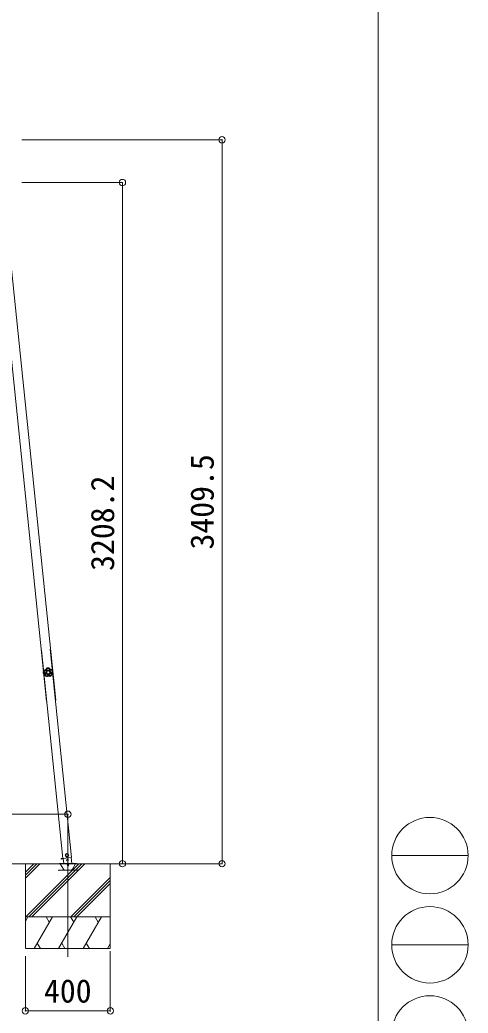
# Model space of a CAD drawing. Units: millimetres at full size. Extents: x -21204 to 8479, y -5853 to 7886.
# Drawn here: x 6368 to 8479, y -1825 to 2854 of the extents above; entities that cross this region are included whole.
import ezdxf
from ezdxf.enums import TextEntityAlignment as Align

# ---------------------------------------------------------------- set-up
doc = ezdxf.new("R2010")
doc.units = ezdxf.units.MM
doc.header["$LTSCALE"] = 30
doc.header["$PDMODE"] = 32
doc.header["$PDSIZE"] = 30
for name, color, linetype, lineweight in [('0-0_0', 7, 'Continuous', 9), ('0-A_寸法', 6, 'Continuous', 9), ('1-0_FRAME', 7, 'Continuous', 9), ('1-1_GLASS', 4, 'Continuous', 9), ('1-2_GLASS_SEAL', 7, 'Continuous', 9), ('1-8', 2, 'Continuous', 9), ('1-A', 6, 'Continuous', 9), ('F-0_240', 7, 'Continuous', 9)]:
    doc.layers.add(name, color=color, linetype=linetype, lineweight=lineweight)
doc.styles.add('ＭＳ ゴシック', font='')
doc.styles.get('ＭＳ ゴシック').set_extended_font_data('MS Gothic')

msp = doc.modelspace()

# ---------------------------------------------------------------- linework, layer by layer
at = {"layer": '0-0_0', "color": 6}
for p, q in [((7319.75, -1120.82), (7319.75, 2288.68)), ((6850.73, 2087.38), (6850.73, -1120.82))]:
    msp.add_line(p, q, dxfattribs=at)
at = {"layer": '0-0_0'}
msp.add_line((3821.75, -1120.81), (6743.57, -1120.81), dxfattribs=at)
at = {"layer": '0-A_寸法'}
for p, q in [((7319.75, 2288.68), (6377.82, 2288.68)), ((6850.73, 2087.38), (6377.82, 2087.38)), ((6850.73, -1120.82), (6377.82, -1120.82)), ((7319.75, -1120.82), (6850.73, -1120.82))]:
    msp.add_line(p, q, dxfattribs=at)
for p in [(7319.75, 2288.68), (6850.73, 2087.38), (6850.73, -1120.82), (7319.75, -1120.82)]:
    msp.add_point(p, dxfattribs=at)
at = {"layer": '1-0_FRAME'}
for p, q in [((6393.66, -1160.89), (6433.73, -1120.82)), ((6393.66, -1189.18), (6462.02, -1120.82)), ((6393.66, -1175.03), (6447.88, -1120.82)), ((6393.66, -1120.82), (6393.66, -1520.82)), ((6395.86, -1370.82), (6645.87, -1120.82)), ((6410.01, -1370.82), (6660.01, -1120.82)), ((6424.15, -1370.82), (6674.15, -1120.82)), ((6793.66, -1120.82), (6793.66, -1520.82)), ((6608, -1370.82), (6793.66, -1185.16)), ((6622.14, -1370.82), (6793.66, -1199.3)), ((6636.28, -1370.82), (6793.66, -1213.44)), ((6393.66, -1391.41), (6405.55, -1370.81)), ((6395.8, -1370.82), (6793.66, -1370.82)), ((6434.42, -1520.81), (6521.02, -1370.82)), ((6506.02, -1396.8), (6491.02, -1370.82)), ((6549.89, -1520.82), (6636.49, -1370.82)), ((6621.49, -1396.8), (6606.49, -1370.82)), ((6665.36, -1520.81), (6751.96, -1370.82)), ((6736.96, -1396.8), (6721.96, -1370.81)), ((6449.42, -1494.84), (6464.41, -1520.81)), ((6564.89, -1494.83), (6579.89, -1520.82)), ((6680.36, -1494.83), (6695.36, -1520.81)), ((6395.8, -1520.82), (6788.39, -1520.82)), ((6401.07, -1520.82), (6793.66, -1520.82)), ((6780.83, -1520.81), (6793.66, -1498.6))]:
    msp.add_line(p, q, dxfattribs=at)
at = {"layer": '1-1_GLASS'}
for p, q in [((6289.26, 2062.26), (6536.79, -350.03)), ((6245.48, 2057.76), (6493.02, -354.52)), ((6570.59, -1095.76), (6469.96, -115.04)), ((6611.38, -1091.58), (6510.74, -110.85))]:
    msp.add_line(p, q, dxfattribs=at)
at = {"layer": '1-2_GLASS_SEAL'}
for p, q in [((6478.01, -215.23), (6478.72, -215.16)), ((6478.01, -215.23), (6478.67, -221.7)), ((6479.34, -228.16), (6478.67, -221.7)), ((6478.72, -215.16), (6480.05, -228.09)), ((6479.34, -228.16), (6480.05, -228.09)), ((6480.29, -220.18), (6480.65, -220.05)), ((6480.29, -220.18), (6480.51, -220.58)), ((6480.29, -220.18), (6480.51, -220.58)), ((6480.87, -220.46), (6480.51, -220.58)), ((6480.65, -220.05), (6480.88, -220.45)), ((6480.65, -220.05), (6480.87, -220.46)), ((6483.19, -209.11), (6482.81, -209.36)), ((6483.19, -209.11), (6482.81, -209.36)), ((6483.08, -209.64), (6482.81, -209.36)), ((6483.46, -209.38), (6483.08, -209.64)), ((6483.46, -209.38), (6483.08, -209.64)), ((6483.19, -209.11), (6483.46, -209.38)), ((6485.91, -233.4), (6486.26, -233.23)), ((6485.91, -233.4), (6486.04, -233.84)), ((6485.91, -233.4), (6486.04, -233.84)), ((6486.39, -233.67), (6486.04, -233.84)), ((6486.26, -233.23), (6486.39, -233.67)), ((6486.26, -233.23), (6486.39, -233.67)), ((6494.02, -199.67), (6493.71, -200.01)), ((6494.02, -199.67), (6493.71, -200.01)), ((6493.94, -200.31), (6493.71, -200.01)), ((6494.26, -199.98), (6493.94, -200.31)), ((6494.26, -199.98), (6493.94, -200.31)), ((6494.02, -199.67), (6494.26, -199.98)), ((6504.91, -199.07), (6505.09, -198.73)), ((6505.27, -199.35), (6504.91, -199.07)), ((6505.27, -199.35), (6504.91, -199.07)), ((6505.45, -199.01), (6505.09, -198.73)), ((6505.45, -199.01), (6505.09, -198.73)), ((6505.45, -199.01), (6505.27, -199.35)), ((6517.14, -206.52), (6517.36, -206.2)), ((6517.55, -206.71), (6517.14, -206.52)), ((6517.55, -206.71), (6517.14, -206.52)), ((6517.77, -206.39), (6517.36, -206.2)), ((6517.77, -206.39), (6517.36, -206.2)), ((6517.77, -206.39), (6517.55, -206.71)), ((6518.35, -230.95), (6518.4, -230.5)), ((6518.35, -230.95), (6518.4, -230.5)), ((6518.72, -231.06), (6518.35, -230.95)), ((6518.4, -230.5), (6518.77, -230.61)), ((6518.72, -231.06), (6518.77, -230.61)), ((6518.72, -231.06), (6518.77, -230.61)), ((6521.55, -217), (6521.71, -216.56)), ((6521.56, -217), (6521.71, -216.56)), ((6521.94, -217.06), (6521.56, -217)), ((6521.71, -216.56), (6522.09, -216.63)), ((6521.94, -217.06), (6522.09, -216.63)), ((6521.94, -217.06), (6522.09, -216.63)), ((6495.54, -239.2), (6495.99, -239.11)), ((6495.54, -239.2), (6495.99, -239.11)), ((6495.55, -239.58), (6495.54, -239.2)), ((6495.55, -239.58), (6496, -239.49)), ((6495.55, -239.59), (6496, -239.49)), ((6495.99, -239.11), (6496, -239.49)), ((6509.8, -237.93), (6510.26, -237.94)), ((6509.86, -238.32), (6509.8, -237.93)), ((6509.8, -237.93), (6510.26, -237.95)), ((6509.86, -238.32), (6510.32, -238.33)), ((6509.86, -238.32), (6510.32, -238.33)), ((6510.26, -237.95), (6510.32, -238.33)), ((6634.19, -1119.21), (6554.2, -1120.41)), ((6554.2, -1120.41), (6634.19, -1119.21)), ((6554.22, -1121.41), (6554.2, -1120.41)), ((6554.22, -1121.41), (6634.21, -1120.21)), ((6573.3, -1147.13), (6558.2, -1121.85)), ((6562.17, -1096.94), (6572.02, -1095.93)), ((6562.17, -1096.94), (6562.38, -1098.93)), ((6572.22, -1097.92), (6562.38, -1098.93)), ((6570.6, -1095.78), (6611.38, -1091.59)), ((6571.99, -1095.63), (6574.5, -1120.1)), ((6612.84, -1119.53), (6609.99, -1091.73)), ((6630.25, -1120.77), (6615.91, -1146.49)), ((6634.21, -1120.21), (6634.19, -1119.21)), ((6634.19, -1119.21), (6634.21, -1120.21))]:
    msp.add_line(p, q, dxfattribs=at)
for points in [[(6482.81, -209.36), (6481.64, -211.92), (6480.82, -214.6), (6480.37, -217.37), (6480.28, -220.18)], [(6482.81, -209.36), (6481.64, -211.92), (6480.82, -214.6), (6480.37, -217.37), (6480.29, -220.18)], [(6480.51, -220.58), (6481.06, -220.97), (6481.59, -221.38), (6482.03, -221.77), (6482.28, -221.99), (6482.52, -222.23), (6482.75, -222.47), (6482.98, -222.72), (6483.2, -222.98), (6483.86, -223.84), (6484.57, -224.96), (6485.15, -226.17), (6485.61, -227.43), (6485.92, -228.72), (6486.08, -229.8), (6486.1, -230.13), (6486.12, -230.47), (6486.14, -230.81), (6486.14, -231.14), (6486.13, -231.48), (6486.1, -232.07), (6486.02, -232.73), (6485.91, -233.4)], [(6483.08, -209.64), (6481.96, -212.11), (6481.18, -214.69), (6480.74, -217.35), (6480.65, -220.05)], [(6480.65, -220.05), (6480.69, -220.04), (6480.78, -220), (6480.91, -219.94), (6481.08, -219.87), (6481.29, -219.78), (6481.52, -219.69), (6481.78, -219.58), (6482.06, -219.47), (6482.35, -219.36), (6482.64, -219.25)], [(6486.26, -233.23), (6486.37, -232.57), (6486.44, -231.91), (6486.47, -231.32), (6486.48, -230.99), (6486.48, -230.66), (6486.47, -230.33), (6486.45, -230), (6486.42, -229.67), (6486.35, -229.13), (6486.24, -228.48), (6486.1, -227.84), (6486.01, -227.49), (6485.91, -227.17), (6485.81, -226.86), (6485.7, -226.54), (6485.58, -226.23), (6485.32, -225.62), (6484.7, -224.46), (6483.97, -223.37), (6483.36, -222.62), (6482.91, -222.14), (6482.44, -221.68), (6481.94, -221.24), (6481.42, -220.84), (6480.87, -220.46)], [(6480.88, -220.45), (6480.91, -220.43), (6480.99, -220.37), (6481.1, -220.29), (6481.25, -220.18), (6481.44, -220.06), (6481.64, -219.91), (6481.87, -219.76), (6482.12, -219.59), (6482.38, -219.42), (6482.64, -219.25), (6483.19, -219.68), (6483.72, -220.14), (6484.17, -220.56), (6484.41, -220.81), (6484.65, -221.06), (6484.88, -221.32), (6485.11, -221.59), (6485.33, -221.86), (6485.95, -222.7), (6486.67, -223.87), (6487.28, -225.11), (6487.46, -225.54), (6487.58, -225.87), (6487.7, -226.19), (6487.81, -226.52), (6487.91, -226.86), (6488.03, -227.3), (6488.18, -227.97), (6488.31, -228.65), (6488.4, -229.33), (6488.45, -230.02), (6488.48, -230.71), (6488.47, -231.41), (6488.43, -232.11), (6488.36, -232.8)], [(6483.08, -209.64), (6483.09, -209.65), (6483.11, -209.67), (6483.13, -209.7), (6483.16, -209.74), (6483.2, -209.78), (6483.24, -209.83), (6483.29, -209.89), (6483.35, -209.95), (6483.41, -210.02), (6483.47, -210.1), (6483.56, -210.19), (6483.71, -210.37), (6483.88, -210.56), (6484.03, -210.72), (6484.12, -210.82), (6484.22, -210.93), (6484.31, -211.03), (6484.41, -211.14), (6484.51, -211.24), (6483.13, -215.14), (6482.64, -219.25)], [(6493.71, -200.01), (6493.51, -200.65), (6493.28, -201.28), (6493.06, -201.82), (6492.91, -202.12), (6492.76, -202.42), (6492.6, -202.72), (6492.44, -203.01), (6492.26, -203.3), (6491.65, -204.2), (6490.8, -205.22), (6489.83, -206.15), (6488.77, -206.97), (6487.64, -207.67), (6486.66, -208.15), (6486.35, -208.28), (6486.04, -208.4), (6485.72, -208.52), (6485.4, -208.62), (6485.08, -208.72), (6484.51, -208.87), (6483.86, -209), (6483.19, -209.11)], [(6483.46, -209.38), (6484.12, -209.28), (6484.77, -209.14), (6485.34, -208.99), (6485.66, -208.9), (6485.97, -208.79), (6486.28, -208.68), (6486.59, -208.56), (6486.89, -208.43), (6487.39, -208.2), (6487.97, -207.9), (6488.54, -207.57), (6488.84, -207.37), (6489.11, -207.18), (6489.38, -206.99), (6489.64, -206.78), (6489.9, -206.57), (6490.4, -206.14), (6491.32, -205.19), (6492.13, -204.15), (6492.65, -203.35), (6492.97, -202.77), (6493.26, -202.18), (6493.52, -201.57), (6493.75, -200.95), (6493.94, -200.31)], [(6483.46, -209.38), (6483.47, -209.4), (6483.48, -209.42), (6483.49, -209.45), (6483.52, -209.49), (6483.54, -209.54), (6483.57, -209.6), (6483.61, -209.66), (6483.65, -209.74), (6483.69, -209.82), (6483.74, -209.91), (6483.8, -210.02), (6483.92, -210.22), (6484.04, -210.45), (6484.15, -210.63), (6484.22, -210.75), (6484.29, -210.87), (6484.36, -210.99), (6484.44, -211.12), (6484.51, -211.24)], [(6493.94, -200.31), (6493.98, -200.34), (6494.06, -200.4), (6494.17, -200.48), (6494.32, -200.59), (6494.5, -200.72), (6494.7, -200.88), (6494.92, -201.05), (6495.15, -201.23), (6495.39, -201.42), (6495.63, -201.62), (6495.39, -202.28), (6495.12, -202.92), (6494.86, -203.48), (6494.7, -203.79), (6494.53, -204.09), (6494.36, -204.39), (6494.17, -204.69), (6493.99, -204.98), (6493.38, -205.83), (6492.49, -206.88), (6491.49, -207.84), (6491.14, -208.15), (6490.87, -208.37), (6490.59, -208.58), (6490.31, -208.78), (6490.03, -208.98), (6489.64, -209.23), (6489.05, -209.59), (6488.45, -209.91), (6487.83, -210.21), (6487.19, -210.48), (6486.54, -210.72), (6485.87, -210.92), (6485.2, -211.1), (6484.51, -211.24)], [(6486.04, -233.84), (6488.11, -235.75), (6490.41, -237.35), (6492.9, -238.64), (6495.55, -239.59)], [(6486.04, -233.84), (6488.11, -235.75), (6490.41, -237.35), (6492.9, -238.64), (6495.55, -239.58)], [(6486.26, -233.23), (6486.3, -233.22), (6486.4, -233.2), (6486.54, -233.18), (6486.72, -233.15), (6486.94, -233.11), (6487.18, -233.06), (6487.45, -233), (6487.75, -232.94), (6488.05, -232.87), (6488.36, -232.8)], [(6486.39, -233.67), (6486.43, -233.65), (6486.52, -233.61), (6486.65, -233.56), (6486.82, -233.49), (6487.03, -233.4), (6487.26, -233.3), (6487.52, -233.19), (6487.79, -233.07), (6488.07, -232.94), (6488.36, -232.8)], [(6486.39, -233.67), (6488.39, -235.49), (6490.6, -237.04), (6493, -238.28), (6495.54, -239.2)], [(6488.36, -232.8), (6491.64, -235.32), (6495.39, -237.05)], [(6512.03, -218.46), (6511.88, -217.37), (6511.62, -216.31), (6511.27, -215.31), (6510.83, -214.35), (6510.29, -213.45), (6509.68, -212.61), (6508.99, -211.83), (6508.23, -211.13), (6507.41, -210.5), (6506.53, -209.95), (6505.59, -209.48), (6504.61, -209.11), (6503.6, -208.83), (6502.54, -208.66), (6501.46, -208.58), (6500.36, -208.62), (6499.26, -208.77), (6498.21, -209.02), (6497.2, -209.38), (6496.24, -209.82), (6495.34, -210.36), (6494.5, -210.97), (6493.72, -211.66), (6493.02, -212.42), (6492.39, -213.24), (6491.84, -214.12), (6491.38, -215.05), (6491, -216.03), (6490.72, -217.05), (6490.55, -218.11), (6490.48, -219.19), (6490.51, -220.29), (6490.66, -221.39), (6490.92, -222.44), (6491.27, -223.45), (6491.71, -224.41), (6492.25, -225.31), (6492.86, -226.15), (6493.55, -226.93)], [(6493.55, -226.93), (6494.31, -227.63), (6495.13, -228.26), (6496.01, -228.81), (6496.95, -229.27), (6497.93, -229.65), (6498.94, -229.92), (6500, -230.1), (6501.08, -230.17), (6502.18, -230.14), (6503.28, -229.99), (6504.33, -229.73), (6505.34, -229.38), (6506.3, -228.93), (6507.2, -228.4), (6508.04, -227.79), (6508.82, -227.1), (6509.52, -226.34), (6510.15, -225.52), (6510.7, -224.63), (6511.17, -223.7), (6511.54, -222.72), (6511.82, -221.7), (6511.99, -220.65), (6512.07, -219.57), (6512.03, -218.46)], [(6505.09, -198.73), (6502.29, -198.4), (6499.49, -198.45), (6496.72, -198.88), (6494.02, -199.67)], [(6505.09, -198.73), (6502.29, -198.4), (6499.49, -198.45), (6496.72, -198.88), (6494.02, -199.67)], [(6504.91, -199.07), (6502.22, -198.77), (6499.52, -198.82), (6496.86, -199.23), (6494.26, -199.98)], [(6494.26, -199.98), (6494.29, -200.01), (6494.35, -200.08), (6494.44, -200.19), (6494.57, -200.33), (6494.71, -200.5), (6494.87, -200.69), (6495.05, -200.91), (6495.24, -201.14), (6495.44, -201.38), (6495.63, -201.62)], [(6503.83, -200.93), (6499.69, -200.82), (6495.63, -201.62)], [(6504.91, -199.07), (6504.89, -199.11), (6504.83, -199.19), (6504.76, -199.31), (6504.66, -199.47), (6504.55, -199.66), (6504.42, -199.88), (6504.28, -200.12), (6504.13, -200.38), (6503.98, -200.65), (6503.83, -200.93)], [(6505.27, -199.35), (6505.24, -199.38), (6505.18, -199.45), (6505.08, -199.55), (6504.95, -199.69), (6504.8, -199.85), (6504.63, -200.03), (6504.44, -200.24), (6504.24, -200.46), (6504.04, -200.69), (6503.83, -200.93)], [(6517.14, -206.52), (6517.12, -206.56), (6517.09, -206.65), (6517.05, -206.79), (6516.99, -206.96), (6516.92, -207.17), (6516.83, -207.41), (6516.74, -207.67), (6516.64, -207.95), (6516.53, -208.24), (6516.41, -208.53), (6515.71, -208.51), (6515.01, -208.45), (6514.31, -208.35), (6513.62, -208.22), (6512.93, -208.06), (6511.93, -207.76), (6510.64, -207.25), (6509.4, -206.62), (6508.87, -206.31), (6508.57, -206.11), (6508.28, -205.92), (6508, -205.71), (6507.72, -205.5), (6507.38, -205.23), (6506.85, -204.77), (6506.34, -204.29), (6505.86, -203.79), (6505.4, -203.26), (6504.97, -202.71), (6504.56, -202.13), (6504.18, -201.54), (6503.83, -200.93)], [(6505.27, -199.35), (6505.57, -199.94), (6505.9, -200.52), (6506.26, -201.08), (6506.65, -201.61), (6507.07, -202.13), (6507.51, -202.62), (6507.97, -203.09), (6508.46, -203.53), (6508.8, -203.81), (6509.06, -204.01), (6509.33, -204.2), (6509.6, -204.39), (6509.88, -204.57), (6510.26, -204.8), (6511.42, -205.41), (6512.64, -205.89), (6513.59, -206.16), (6513.92, -206.24), (6514.24, -206.31), (6514.57, -206.36), (6514.9, -206.41), (6515.23, -206.45), (6515.81, -206.51), (6516.47, -206.53), (6517.14, -206.52)], [(6517.36, -206.2), (6516.68, -206.21), (6516.01, -206.19), (6515.43, -206.14), (6515.1, -206.1), (6514.77, -206.05), (6514.43, -205.99), (6514.1, -205.92), (6513.78, -205.84), (6512.74, -205.54), (6511.5, -205.04), (6510.32, -204.41), (6509.21, -203.66), (6508.19, -202.8), (6507.44, -202.02), (6507.22, -201.76), (6507, -201.5), (6506.8, -201.24), (6506.6, -200.97), (6506.41, -200.69), (6506.09, -200.19), (6505.76, -199.61), (6505.45, -199.01)], [(6510.05, -235.81), (6513.46, -233.47), (6516.27, -230.43)], [(6510.26, -237.94), (6512.62, -236.61), (6514.77, -234.98), (6516.69, -233.09), (6518.35, -230.95)], [(6510.32, -238.33), (6512.77, -236.95), (6515.01, -235.26), (6517, -233.29), (6518.72, -231.06)], [(6510.32, -238.33), (6512.77, -236.95), (6515.01, -235.26), (6517, -233.29), (6518.72, -231.06)], [(6518.4, -230.5), (6518.36, -230.5), (6518.26, -230.5), (6518.12, -230.49), (6517.94, -230.49), (6517.71, -230.49), (6517.46, -230.48), (6517.19, -230.47), (6516.89, -230.46), (6516.58, -230.45), (6516.27, -230.43), (6516.07, -229.75), (6515.91, -229.07), (6515.79, -228.37), (6515.69, -227.68), (6515.64, -226.97), (6515.61, -225.93), (6515.7, -224.54), (6515.91, -223.17), (6516.05, -222.57), (6516.14, -222.23), (6516.24, -221.89), (6516.35, -221.55), (6516.46, -221.22), (6516.61, -220.81), (6516.88, -220.17), (6517.18, -219.54), (6517.52, -218.93), (6517.88, -218.33), (6518.27, -217.74), (6518.69, -217.18), (6519.13, -216.63), (6519.61, -216.11)], [(6518.35, -230.95), (6518.3, -230.94), (6518.21, -230.92), (6518.07, -230.89), (6517.89, -230.85), (6517.67, -230.8), (6517.43, -230.74), (6517.16, -230.67), (6516.87, -230.59), (6516.57, -230.51), (6516.27, -230.43)], [(6517.55, -206.71), (6517.53, -206.75), (6517.48, -206.83), (6517.41, -206.96), (6517.31, -207.12), (6517.2, -207.31), (6517.06, -207.52), (6516.92, -207.76), (6516.76, -208.01), (6516.59, -208.27), (6516.41, -208.53)], [(6519.61, -216.11), (6518.43, -212.14), (6516.41, -208.53)], [(6521.71, -216.56), (6521.16, -213.91), (6520.28, -211.36), (6519.07, -208.95), (6517.55, -206.71)], [(6521.56, -217), (6521.08, -217.47), (6520.64, -217.96), (6520.22, -218.47), (6519.83, -219.01), (6519.47, -219.56), (6519.14, -220.14), (6518.84, -220.72), (6518.57, -221.32), (6518.41, -221.73), (6518.3, -222.04), (6518.19, -222.35), (6518.1, -222.67), (6518.01, -222.99), (6517.91, -223.42), (6517.69, -224.72), (6517.61, -226.03), (6517.65, -227.02), (6517.67, -227.35), (6517.71, -227.68), (6517.76, -228.01), (6517.81, -228.33), (6517.87, -228.66), (6518.01, -229.23), (6518.19, -229.87), (6518.4, -230.5)], [(6522.09, -216.63), (6521.54, -213.87), (6520.62, -211.22), (6519.36, -208.72), (6517.77, -206.39)], [(6522.09, -216.63), (6521.53, -213.87), (6520.62, -211.22), (6519.36, -208.72), (6517.77, -206.39)], [(6518.77, -230.61), (6518.55, -229.97), (6518.37, -229.33), (6518.24, -228.75), (6518.17, -228.43), (6518.12, -228.09), (6518.07, -227.76), (6518.03, -227.43), (6518.01, -227.09), (6517.98, -226.01), (6518.07, -224.68), (6518.3, -223.36), (6518.68, -222.07), (6519.18, -220.84), (6519.69, -219.88), (6519.86, -219.59), (6520.04, -219.31), (6520.23, -219.03), (6520.43, -218.76), (6520.63, -218.49), (6521, -218.03), (6521.46, -217.54), (6521.94, -217.06)], [(6521.71, -216.56), (6521.66, -216.55), (6521.57, -216.53), (6521.43, -216.5), (6521.25, -216.45), (6521.03, -216.4), (6520.79, -216.35), (6520.52, -216.29), (6520.22, -216.23), (6519.92, -216.17), (6519.61, -216.11)], [(6521.55, -217), (6521.51, -216.98), (6521.43, -216.94), (6521.3, -216.87), (6521.14, -216.79), (6520.93, -216.7), (6520.71, -216.59), (6520.45, -216.48), (6520.18, -216.36), (6519.9, -216.23), (6519.61, -216.11)], [(6495.99, -239.11), (6495.98, -239.07), (6495.95, -238.98), (6495.91, -238.84), (6495.85, -238.66), (6495.79, -238.45), (6495.71, -238.21), (6495.64, -237.94), (6495.56, -237.66), (6495.47, -237.36), (6495.39, -237.05), (6495.98, -236.66), (6496.58, -236.3), (6497.2, -235.96), (6497.84, -235.66), (6498.49, -235.39), (6499.47, -235.04), (6500.82, -234.69), (6502.19, -234.48), (6502.81, -234.42), (6503.16, -234.4), (6503.51, -234.39), (6503.86, -234.39), (6504.21, -234.4), (6504.65, -234.42), (6505.34, -234.47), (6506.03, -234.56), (6506.72, -234.69), (6507.4, -234.85), (6508.08, -235.04), (6508.75, -235.26), (6509.4, -235.52), (6510.05, -235.81)], [(6495.54, -239.2), (6495.54, -239.15), (6495.53, -239.06), (6495.52, -238.91), (6495.5, -238.73), (6495.48, -238.51), (6495.46, -238.25), (6495.44, -237.98), (6495.42, -237.68), (6495.41, -237.37), (6495.39, -237.05)], [(6509.8, -237.93), (6509.21, -237.63), (6508.61, -237.36), (6507.99, -237.12), (6507.36, -236.91), (6506.72, -236.74), (6506.07, -236.6), (6505.42, -236.5), (6504.77, -236.43), (6504.33, -236.4), (6504, -236.39), (6503.67, -236.39), (6503.34, -236.4), (6503.01, -236.42), (6502.57, -236.45), (6501.27, -236.65), (6500, -236.98), (6499.07, -237.31), (6498.76, -237.44), (6498.46, -237.58), (6498.16, -237.72), (6497.86, -237.88), (6497.58, -238.04), (6497.07, -238.34), (6496.52, -238.71), (6495.99, -239.11)], [(6496, -239.49), (6496.54, -239.09), (6497.09, -238.72), (6497.6, -238.41), (6497.89, -238.25), (6498.19, -238.1), (6498.49, -237.95), (6498.8, -237.81), (6499.11, -237.68), (6500.13, -237.31), (6501.42, -236.99), (6502.75, -236.81), (6504.09, -236.76), (6505.42, -236.86), (6506.49, -237.05), (6506.81, -237.13), (6507.14, -237.21), (6507.46, -237.3), (6507.78, -237.41), (6508.1, -237.52), (6508.65, -237.73), (6509.26, -238.01), (6509.86, -238.32)], [(6509.8, -237.93), (6509.81, -237.89), (6509.82, -237.8), (6509.84, -237.65), (6509.87, -237.47), (6509.9, -237.25), (6509.93, -237), (6509.96, -236.73), (6509.99, -236.43), (6510.02, -236.12), (6510.05, -235.81)], [(6510.26, -237.94), (6510.26, -237.9), (6510.25, -237.81), (6510.24, -237.66), (6510.23, -237.48), (6510.21, -237.25), (6510.18, -237), (6510.15, -236.73), (6510.12, -236.43), (6510.09, -236.12), (6510.05, -235.81)], [(6634.21, -1120.21), (6554.22, -1121.41), (6554.2, -1120.41)]]:
    msp.add_lwpolyline(points, dxfattribs=at)
for points in [[(6508.75, -218.74), (6508.47, -217.25), (6507.91, -215.88), (6507.11, -214.67), (6506.11, -213.64), (6504.92, -212.82), (6503.59, -212.24), (6502.15, -211.93), (6500.63, -211.9), (6499.14, -212.18), (6497.77, -212.74), (6496.56, -213.53), (6495.53, -214.54), (6494.72, -215.73), (6494.13, -217.05), (6493.82, -218.49), (6493.79, -220.01), (6494.07, -221.51), (6494.63, -222.87), (6495.43, -224.09), (6496.43, -225.11), (6497.62, -225.93), (6498.95, -226.51), (6500.39, -226.83), (6501.91, -226.85), (6503.4, -226.57), (6504.77, -226.02), (6505.98, -225.22), (6507.01, -224.22), (6507.82, -223.03), (6508.41, -221.7), (6508.72, -220.26)], [(6588.89, -1073.28), (6582.81, -1077.68), (6583.58, -1085.14), (6590.43, -1088.21), (6596.51, -1083.82), (6595.74, -1076.35)], [(6639.43, -1151.13), (6639.4, -1149.13), (6549.41, -1150.48), (6549.44, -1152.48)]]:
    msp.add_lwpolyline(points, close=True, dxfattribs=at)
for centre, radius in [((6589.66, -1080.75), 8.5), ((6589.66, -1080.75), 7.7), ((6589.66, -1080.75), 6.5), ((6591.67, -1104.26), 4)]:
    msp.add_circle(centre, radius, dxfattribs=at)
for centre, radius, start, end in [((6497.49, -219.77), 20, 166.89343, 204.82457), ((6557.34, -1122.36), 1, 30.859, 90.859), ((6594.29, -1125.81), 4.25, 184.23129, 177.48671), ((6631.13, -1121.26), 1, 90.859, 150.859), ((6578.45, -1144.05), 6, 210.859, 270.859), ((6610.67, -1143.56), 6, 270.859, 330.859)]:
    msp.add_arc(centre, radius, start, end, dxfattribs=at)
at = {"layer": '1-8'}
msp.add_line((6593.77, -1559.91), (6593.77, -1115.72), dxfattribs=at)
at = {"layer": '1-A'}
for p, q in [((3821.75, -887.86), (6593.77, -887.86)), ((6593.77, -887.86), (6593.77, -1120.82)), ((6793.66, -1813.87), (6793.66, -1533.16)), ((6393.66, -1813.87), (6393.66, -1556.81)), ((6393.66, -1813.87), (6793.66, -1813.87))]:
    msp.add_line(p, q, dxfattribs=at)
for p in [(6593.77, -887.86), (6393.66, -1813.87), (6793.66, -1813.87)]:
    msp.add_point(p, dxfattribs=at)
at = {"layer": 'F-0_240', "color": 5}
msp.add_line((8054.55, 5787.34), (8054.55, -5852.66), dxfattribs=at)
at = {"layer": 'F-0_240', "color": 4}
for p, q in [((8118.66, -1082.66), (8478.66, -1082.66)), ((8118.66, -1502.66), (8478.66, -1502.66))]:
    msp.add_line(p, q, dxfattribs=at)
for centre in [(8298.66, -1082.66), (8298.66, -1502.66), (8298.66, -1922.66)]:
    msp.add_circle(centre, 180, dxfattribs=at)

# ---------------------------------------------------------------- texts
at = {"layer": '0-A_寸法', "color": 7, "style": 'ＭＳ ゴシック'}
for s, p in [('3409.5', (7313.75, 358.93)), ('3208.2', (6844.73, 258.28))]:
    msp.add_text(s, height=110, rotation=90, dxfattribs=at).set_placement(p, align=Align.BOTTOM_LEFT)
at = {"layer": '1-A', "color": 7, "style": 'ＭＳ ゴシック'}
msp.add_text('400', height=110, dxfattribs=at).set_placement((6481.16, -1807.87), align=Align.BOTTOM_LEFT)

doc.saveas('drawing.dxf')
